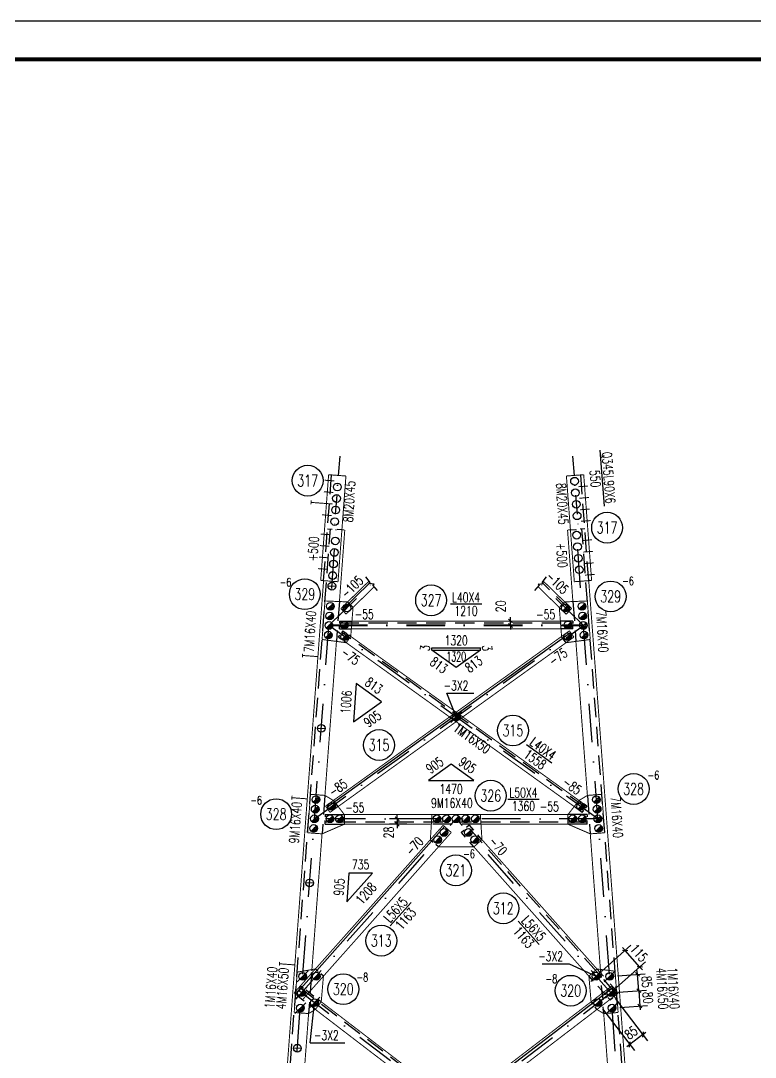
# Model space of a CAD drawing. Header units: millimetres. Extents: x 25936 to 26777, y -10793 to -10199.
# Drawn here: x 26226.2 to 26416.8, y -10467.6 to -10198.7 of the extents above; entities that cross this region are included whole.
import ezdxf
from ezdxf.enums import TextEntityAlignment as Align

# ---------------------------------------------------------------- set-up
doc = ezdxf.new("R2010")
doc.units = ezdxf.units.MM
doc.header["$LTSCALE"] = 10
for name, pattern in [('DASHDOT', [1, 0.5, -0.25, 0, -0.25]), ('DASHDOTX2', [2, 1, -0.5, 0, -0.5]), ('DASHED', [0.75, 0.5, -0.25])]:
    doc.linetypes.add(name, pattern=pattern)
for name, color, linetype in [('1', 1, 'DASHED'), ('2', 1, 'Continuous'), ('3', 1, 'Continuous'), ('4', 2, 'DASHDOTX2'), ('5', 2, 'DASHDOT')]:
    doc.layers.add(name, color=color, linetype=linetype)
doc.styles.add('DXT', font='simplex.shx', dxfattribs={"width": 0.72, "bigfont": 'hztxt.shx'})
doc.styles.get("Standard").update_dxf_attribs({"font": 'SIMPLEX.shx', "width": 0.7, "bigfont": 'gbhzfs.shx'})
doc.dimstyles.new('BZ$0', dxfattribs={"dimtxt": 2.5, "dimasz": 1, "dimexe": 2, "dimexo": 2, "dimgap": 1, "dimtad": 1, "dimdec": 0, "dimlfac": 20, "dimzin": 12, "dimdsep": 46, "dimtxsty": 'DXT', "dimblk": 'OBLIQUE', "dimcen": 0.09, "dimclrd": 1, "dimclre": 1, "dimclrt": 7, "dimadec": 4, "dimazin": 3, "dimtfac": 1.4, "dimtdec": 0, "dimtix": 1, "dimtmove": 2, "dimatfit": 3, "dimldrblk": 'OBLIQUE', "dimfxl": 1, "dimtolj": 1, "dimtzin": 0, "dimarcsym": 0})

# ---------------------------------------------------------------- blocks, each defined once
blk = doc.blocks.new('_Oblique')
at = {"color": 0, "linetype": 'ByBlock', "lineweight": -2}
blk.add_line((-0.5, -0.5), (0.5, 0.5), dxfattribs=at)
blk = doc.blocks.new('*D65')
at = {"layer": '3', "color": 1, "lineweight": -2}
for p, q in [((26380.99, -10446.43), (26388.22, -10445.89)), ((26386.22, -10446.04), (26386.15, -10445.04)), ((26386.54, -10450.28), (26386.22, -10446.04)), ((26381.3, -10450.67), (26388.53, -10450.13)), ((26386.54, -10450.28), (26386.61, -10451.27))]:
    blk.add_line(p, q, dxfattribs=at)
at = {"layer": 'Defpoints', "color": 0}
for p in [(26386.22, -10446.04), (26378.99, -10446.58), (26379.31, -10450.82)]:
    blk.add_point(p, dxfattribs=at)
at = {"layer": '3', "color": 1, "lineweight": -2}
for p, rotation in [((26386.22, -10446.04), 274.2772000000988), ((26386.54, -10450.28), 94.27720000009884)]:
    blk.add_blockref('_Oblique', p, dxfattribs=dict(at, rotation=rotation))
at = {"layer": '3', "color": 7, "insert": (26388.62, -10447.99), "char_height": 2.5, "attachment_point": 5, "rotation": 274.2772, "style": 'DXT'}
blk.add_mtext('\\A1;85', dxfattribs=at)
blk = doc.blocks.new('*D66')
at = {"layer": '3', "color": 1, "lineweight": -2}
for p, q in [((26376.98, -10445.19), (26384.49, -10438.51)), ((26383, -10439.84), (26382.33, -10439.1)), ((26386.82, -10444.14), (26383, -10439.84)), ((26380.8, -10449.49), (26388.31, -10442.81)), ((26386.82, -10444.14), (26387.48, -10444.89))]:
    blk.add_line(p, q, dxfattribs=at)
at = {"layer": 'Defpoints', "color": 0}
for p in [(26383, -10439.84), (26375.49, -10446.52), (26379.31, -10450.82)]:
    blk.add_point(p, dxfattribs=at)
at = {"layer": '3', "color": 1, "lineweight": -2}
for p, rotation in [((26383, -10439.84), 311.6426000000405), ((26386.82, -10444.14), 131.6426000000405)]:
    blk.add_blockref('_Oblique', p, dxfattribs=dict(at, rotation=rotation))
at = {"layer": '3', "color": 7, "insert": (26386.59, -10440.5), "char_height": 2.5, "attachment_point": 5, "rotation": 311.6426, "style": 'DXT'}
blk.add_mtext('\\A1;115', dxfattribs=at)
blk = doc.blocks.new('*D67')
at = {"layer": '3', "color": 1, "lineweight": -2}
for p, q in [((26380.53, -10452.4), (26388.83, -10463.25)), ((26377.15, -10454.99), (26385.46, -10465.83)), ((26387.61, -10461.66), (26384.24, -10464.25)), ((26387.61, -10461.66), (26388.41, -10461.05)), ((26384.24, -10464.25), (26383.45, -10464.85))]:
    blk.add_line(p, q, dxfattribs=at)
at = {"layer": 'Defpoints', "color": 0}
for p in [(26379.31, -10450.82), (26375.93, -10453.4), (26384.24, -10464.25)]:
    blk.add_point(p, dxfattribs=at)
at = {"layer": '3', "color": 1, "lineweight": -2}
for p, rotation in [((26387.61, -10461.66), 217.442500000272), ((26384.24, -10464.25), 37.44250000027198)]:
    blk.add_blockref('_Oblique', p, dxfattribs=dict(at, rotation=rotation))
at = {"layer": '3', "color": 7, "insert": (26384.56, -10461.17), "char_height": 2.5, "attachment_point": 5, "rotation": 37.4425, "style": 'DXT'}
blk.add_mtext('\\A1;85', dxfattribs=at)
blk = doc.blocks.new('*D68')
at = {"layer": '3', "color": 1, "lineweight": -2}
for p, q in [((26381.3, -10450.67), (26388.53, -10450.13)), ((26386.54, -10450.28), (26386.46, -10449.28)), ((26386.54, -10450.28), (26386.84, -10454.26)), ((26381.6, -10454.66), (26388.83, -10454.11)), ((26386.84, -10454.26), (26386.91, -10455.26))]:
    blk.add_line(p, q, dxfattribs=at)
at = {"layer": 'Defpoints', "color": 0}
for p in [(26379.31, -10450.82), (26386.84, -10454.26), (26379.61, -10454.8)]:
    blk.add_point(p, dxfattribs=at)
at = {"layer": '3', "color": 1, "lineweight": -2}
for p, rotation in [((26386.54, -10450.28), 274.2772000000988), ((26386.84, -10454.26), 94.27720000009884)]:
    blk.add_blockref('_Oblique', p, dxfattribs=dict(at, rotation=rotation))
at = {"layer": '3', "color": 7, "insert": (26388.93, -10452.1), "char_height": 2.5, "attachment_point": 5, "rotation": 274.2772, "style": 'DXT'}
blk.add_mtext('\\A1;80', dxfattribs=at)
blk = doc.blocks.new('M16X50')
for p, q in [((-0.283, -0.283), (0.283, 0.283)), ((-0.141, -0.141), (0.141, 0.141))]:
    blk.add_line(p, q)
blk.add_circle((0, 0), 0.2)
for radius in [0.16, 0.12, 0.08, 0.04]:
    blk.add_arc((0, 0), radius, 225, 45)
blk = doc.blocks.new('M20X45')
blk.add_circle((0, 0), 0.2)
blk = doc.blocks.new('M16X40')
blk.add_line((-0.141, -0.141), (0.141, 0.141))
blk.add_circle((0, 0), 0.2)
for radius in [0.16, 0.12, 0.08, 0.04]:
    blk.add_arc((0, 0), radius, 225, 45)
blk = doc.blocks.new('*D87')
at = {"color": 1, "lineweight": -2}
for p, q in [((26326.41, -10405.69), (26321.87, -10405.69)), ((26323.87, -10405.69), (26323.87, -10404.69)), ((26323.87, -10405.69), (26323.87, -10407.09)), ((26326.41, -10407.09), (26321.87, -10407.09)), ((26323.87, -10407.09), (26323.87, -10408.09))]:
    blk.add_line(p, q, dxfattribs=at)
at = {"layer": 'Defpoints', "color": 0}
for p in [(26328.41, -10405.69), (26323.87, -10407.09), (26328.41, -10407.09)]:
    blk.add_point(p, dxfattribs=at)
at = {"color": 1, "lineweight": -2}
for p, rotation in [((26323.87, -10405.69), 270), ((26323.87, -10407.09), 90)]:
    blk.add_blockref('_Oblique', p, dxfattribs=dict(at, rotation=rotation))
at = {"color": 7, "insert": (26321.69, -10409.25), "char_height": 2.5, "attachment_point": 5, "rotation": 90, "style": 'DXT'}
blk.add_mtext('\\A1;28', dxfattribs=at)
blk = doc.blocks.new('*D88')
at = {"color": 1, "lineweight": -2}
for p, q in [((26353.26, -10354.39), (26353.26, -10353.39)), ((26353.26, -10355.55), (26353.26, -10354.39)), ((26353.26, -10355.55), (26353.26, -10356.55))]:
    blk.add_line(p, q, dxfattribs=at)
at = {"layer": 'Defpoints', "color": 0}
for p in [(26353.26, -10354.39), (26353.26, -10354.39), (26353.26, -10355.55)]:
    blk.add_point(p, dxfattribs=at)
at = {"color": 1, "lineweight": -2}
for p, rotation in [((26353.26, -10354.39), 270), ((26353.26, -10355.55), 90)]:
    blk.add_blockref('_Oblique', p, dxfattribs=dict(at, rotation=rotation))
at = {"color": 7, "insert": (26350.74, -10350.58), "char_height": 2.5, "attachment_point": 5, "rotation": 90, "style": 'DXT'}
blk.add_mtext('\\A1;20', dxfattribs=at)
blk = doc.blocks.new('GWTKA1')
blk.add_line((21789.71, -9171.88), (22630.71, -9171.88))
at = {"const_width": 1}
blk.add_lwpolyline([(21814.71, -9755.88), (21814.71, -9181.88), (22620.71, -9181.88), (22620.71, -9755.88), (21814.71, -9755.88)], dxfattribs=at)

msp = doc.modelspace()

# ---------------------------------------------------------------- linework, layer by layer
for p, q in [((26376.448, -10310.036), (26377.538, -10324.62)), ((26316.91, -10344.357), (26315.724, -10342.964)), ((26361.459, -10344.357), (26362.645, -10342.964)), ((26309.595, -10351.527), (26316.615, -10344.688)), ((26316.529, -10344.681), (26316.91, -10344.357)), ((26317.939, -10344.794), (26316.529, -10344.681)), ((26317.558, -10345.118), (26317.939, -10344.794)), ((26318.745, -10346.511), (26317.558, -10345.118)), ((26359.624, -10346.511), (26360.81, -10345.118)), ((26360.43, -10344.794), (26361.839, -10344.681)), ((26360.81, -10345.118), (26360.43, -10344.794)), ((26361.839, -10344.681), (26361.459, -10344.357)), ((26345.809, -10350.017), (26337.684, -10350.017)), ((26305.593, -10402.803), (26368.848, -10357.332)), ((26363.986, -10391.25), (26357.388, -10386.508)), ((26360.7, -10400.66), (26352.575, -10400.66)), ((26297.556, -10451.152), (26336.186, -10407.707)), ((26327.487, -10427.421), (26322.088, -10433.493)), ((26360.695, -10438.331), (26355.296, -10432.259)), ((26292.736, -10516.163), (26379.846, -10449.461))]:
    msp.add_line(p, q)
at = {"const_width": 0.25}
for points in [[(26304.05, -10343.858), (26306.101, -10316.434)], [(26306.101, -10316.434), (26310.589, -10316.77)], [(26310.589, -10316.77), (26308.538, -10344.193)], [(26372.267, -10316.434), (26367.78, -10316.77)], [(26367.78, -10316.77), (26369.831, -10344.193)], [(26374.318, -10343.858), (26372.267, -10316.434)], [(26310.293, -10330.787), (26308.906, -10349.336)], [(26309.545, -10330.731), (26310.293, -10330.787)], [(26368.824, -10330.731), (26368.076, -10330.787)], [(26368.076, -10330.787), (26369.463, -10349.336)], [(26308.538, -10344.193), (26304.05, -10343.858)], [(26304.407, -10349.149), (26304.798, -10343.913)], [(26309.247, -10351.169), (26316.606, -10343.999)], [(26367.332, -10349.425), (26361.763, -10343.999)], [(26369.831, -10344.193), (26374.318, -10343.858)], [(26373.962, -10349.147), (26373.57, -10343.913)], [(26317.905, -10345.525), (26310.642, -10352.602)], [(26360.464, -10345.525), (26365.936, -10350.857)], [(26299.686, -10412.253), (26304.407, -10349.149)], [(26305.154, -10349.205), (26304.409, -10359.177)], [(26311.037, -10349.425), (26305.156, -10349.18)], [(26365.936, -10350.857), (26367.332, -10349.425)], [(26367.332, -10349.425), (26373.213, -10349.18)], [(26373.214, -10349.205), (26373.96, -10359.177)], [(26377.526, -10396.796), (26373.962, -10349.149)], [(26310.642, -10352.602), (26309.247, -10351.169)], [(26311.843, -10358.385), (26312.433, -10350.857)], [(26366.526, -10358.385), (26365.936, -10350.857)], [(26312.144, -10354.39), (26366.225, -10354.39)], [(26305.301, -10402.397), (26368.556, -10356.926)], [(26366.381, -10356.39), (26311.987, -10356.39)], [(26368.556, -10356.926), (26369.723, -10358.55)], [(26304.409, -10359.177), (26310.675, -10360.009)], [(26308.132, -10359.671), (26305.144, -10399.625)], [(26369.723, -10358.55), (26306.469, -10404.021)], [(26310.675, -10360.009), (26311.844, -10358.386)], [(26310.675, -10360.009), (26337.471, -10379.272)], [(26339.184, -10378.04), (26311.843, -10358.386)], [(26373.959, -10359.177), (26367.693, -10360.009)], [(26370.237, -10359.671), (26373.224, -10399.625)], [(26339.184, -10380.503), (26369.805, -10402.515)], [(26371.037, -10400.938), (26340.897, -10379.272)], [(26398.59, -10678.442), (26377.526, -10396.796)], [(26301.404, -10399.345), (26300.659, -10409.317)], [(26305.144, -10399.625), (26301.404, -10399.345)], [(26307.332, -10400.937), (26305.144, -10399.625)], [(26371.037, -10400.938), (26373.225, -10399.625)], [(26373.225, -10399.625), (26376.964, -10399.345)], [(26376.964, -10399.345), (26377.71, -10409.317)], [(26306.469, -10404.021), (26305.301, -10402.397)], [(26310.184, -10404.59), (26308.564, -10402.515)], [(26371.037, -10400.938), (26368.184, -10404.59)], [(26310.184, -10407.09), (26310.184, -10404.59)], [(26310.184, -10404.59), (26368.184, -10404.59)], [(26332.915, -10404.59), (26332.49, -10411.111)], [(26345.879, -10411.111), (26345.454, -10404.59)], [(26368.184, -10407.09), (26368.184, -10404.59)], [(26297.182, -10450.82), (26335.812, -10407.375)], [(26304.398, -10409.597), (26310.184, -10407.09)], [(26332.752, -10407.09), (26310.184, -10407.09)], [(26335.812, -10407.375), (26337.905, -10409.235)], [(26368.184, -10407.09), (26345.617, -10407.09)], [(26373.971, -10409.597), (26368.184, -10407.09)], [(26337.905, -10409.235), (26299.275, -10452.68)], [(26300.659, -10409.317), (26304.398, -10409.597)], [(26304.398, -10409.597), (26301.765, -10444.81)], [(26343.786, -10412.972), (26345.879, -10411.111)], [(26375.704, -10444.655), (26345.879, -10411.111)], [(26377.709, -10409.317), (26373.97, -10409.597)], [(26373.97, -10409.597), (26376.604, -10444.81)], [(26279.779, -10678.442), (26299.687, -10412.253)], [(26334.582, -10412.972), (26343.786, -10412.972)], [(26343.786, -10412.972), (26373.612, -10446.515)], [(26297.955, -10445.469), (26297.589, -10450.363)], [(26302.664, -10444.655), (26297.955, -10445.469)], [(26301.695, -10445.745), (26301.695, -10445.745)], [(26373.612, -10446.515), (26375.704, -10444.655)], [(26375.704, -10444.655), (26380.395, -10445.22)], [(26380.395, -10445.22), (26380.806, -10450.714)], [(26292.432, -10515.766), (26379.542, -10449.064)], [(26304.186, -10453.167), (26304.757, -10446.515)], [(26374.182, -10453.167), (26373.612, -10446.515)], [(26379.542, -10449.064), (26381.062, -10451.049)], [(26381.062, -10451.049), (26293.952, -10517.751)], [(26297.532, -10451.13), (26297.172, -10455.94)], [(26299.275, -10452.68), (26297.182, -10450.82)], [(26297.525, -10451.216), (26297.525, -10451.216)], [(26298.263, -10451.78), (26298.263, -10451.78)], [(26301.007, -10450.733), (26301.007, -10450.733)], [(26301.305, -10450.961), (26301.305, -10450.961)], [(26377.018, -10450.346), (26377.018, -10450.346)], [(26377.064, -10450.961), (26377.064, -10450.961)], [(26377.362, -10450.733), (26377.362, -10450.733)], [(26380.78, -10450.363), (26380.78, -10450.363)], [(26380.843, -10451.216), (26381.197, -10455.94)], [(26302.666, -10455.152), (26304.186, -10453.167)], [(26339.184, -10479.966), (26304.186, -10453.167)], [(26300.911, -10456.219), (26296.82, -10510.931)], [(26297.172, -10455.94), (26300.911, -10456.219)], [(26300.911, -10456.219), (26302.666, -10455.152)], [(26302.666, -10455.152), (26337.128, -10481.541)], [(26377.457, -10456.219), (26375.702, -10455.152)], [(26381.197, -10455.94), (26377.457, -10456.219)], [(26377.457, -10456.219), (26381.549, -10510.931)]]:
    msp.add_lwpolyline(points, dxfattribs=at)
for centre in [(26300.672, -10317.968), (26378.335, -10330.171), (26299.919, -10347.435), (26379.26, -10348.013), (26332.684, -10349.017), (26353.912, -10382.777), (26319.178, -10386.571), (26385.207, -10397.948), (26348.155, -10399.712), (26292.492, -10404.487), (26339.125, -10419.064), (26351.403, -10428.936), (26319.752, -10437.318), (26309.898, -10449.883), (26368.89, -10450.303)]:
    msp.add_circle(centre, 4)
at = {"layer": '1'}
for p, q in [((26304.798, -10343.913), (26306.849, -10316.49)), ((26373.57, -10343.913), (26371.519, -10316.49)), ((26280.527, -10678.498), (26306.553, -10330.507)), ((26305.805, -10330.451), (26307.039, -10330.543)), ((26305.805, -10330.451), (26305.805, -10330.451)), ((26305.805, -10330.451), (26305.805, -10330.451)), ((26309.545, -10330.731), (26308.311, -10330.638)), ((26368.824, -10330.731), (26370.058, -10330.638)), ((26372.563, -10330.451), (26371.329, -10330.543)), ((26397.842, -10678.498), (26371.816, -10330.507)), ((26372.563, -10330.451), (26372.563, -10330.451)), ((26372.563, -10330.451), (26372.563, -10330.451)), ((26368.773, -10351.527), (26361.754, -10344.688)), ((26308.906, -10349.336), (26308.132, -10359.671)), ((26312.433, -10350.857), (26311.037, -10349.425)), ((26369.122, -10351.169), (26367.332, -10349.425)), ((26369.463, -10349.336), (26370.237, -10359.671)), ((26365.936, -10350.857), (26367.726, -10352.602)), ((26367.726, -10352.602), (26369.122, -10351.169)), ((26308.934, -10354.39), (26308.934, -10354.992)), ((26308.934, -10354.39), (26312.144, -10354.39)), ((26369.434, -10354.399), (26366.225, -10354.399)), ((26369.434, -10354.399), (26369.434, -10354.992)), ((26308.934, -10354.89), (26369.434, -10354.89)), ((26308.934, -10356.39), (26308.934, -10355.757)), ((26308.934, -10356.39), (26311.987, -10356.39)), ((26309.813, -10356.926), (26309.428, -10357.462)), ((26372.775, -10402.803), (26309.521, -10357.332)), ((26309.813, -10356.926), (26310.562, -10357.465)), ((26369.434, -10356.39), (26366.381, -10356.39)), ((26369.434, -10356.39), (26369.434, -10355.757)), ((26308.645, -10358.55), (26309.031, -10358.014)), ((26308.645, -10358.55), (26309.315, -10359.032)), ((26310.675, -10360.009), (26310.006, -10359.528)), ((26311.844, -10358.386), (26311.334, -10358.019)), ((26367.693, -10360.009), (26366.526, -10358.385)), ((26332.837, -10361.906), (26332.882, -10361.306)), ((26345.509, -10361.906), (26345.464, -10361.306)), ((26339.184, -10378.04), (26339.75, -10378.446)), ((26340.897, -10379.272), (26340.332, -10378.865)), ((26337.471, -10379.272), (26338.036, -10379.678)), ((26339.184, -10380.503), (26338.619, -10380.097)), ((26305.144, -10399.625), (26304.398, -10409.597)), ((26373.224, -10399.625), (26373.97, -10409.597)), ((26308.564, -10402.515), (26307.332, -10400.937)), ((26371.9, -10404.021), (26369.805, -10402.515)), ((26371.037, -10400.938), (26371.707, -10401.419)), ((26373.067, -10402.397), (26372.397, -10401.915)), ((26373.067, -10402.397), (26372.682, -10402.933)), ((26305.184, -10404.59), (26310.184, -10404.59)), ((26305.184, -10404.59), (26305.184, -10405.214)), ((26373.184, -10404.59), (26368.184, -10404.59)), ((26371.9, -10404.021), (26372.285, -10403.485)), ((26373.184, -10404.59), (26373.184, -10405.214)), ((26305.184, -10407.09), (26305.184, -10406.166)), ((26373.184, -10406.59), (26305.184, -10406.59)), ((26305.184, -10407.09), (26310.184, -10407.09)), ((26345.617, -10407.09), (26332.752, -10407.09)), ((26340.464, -10409.235), (26341.154, -10408.622)), ((26342.556, -10407.375), (26341.866, -10407.989)), ((26380.812, -10451.152), (26342.183, -10407.707)), ((26342.556, -10407.375), (26343.653, -10408.608)), ((26373.184, -10407.09), (26368.184, -10407.09)), ((26373.184, -10407.09), (26373.184, -10406.166)), ((26332.49, -10411.111), (26333.18, -10411.725)), ((26340.464, -10409.235), (26341.56, -10410.469)), ((26345.879, -10411.111), (26344.782, -10409.878)), ((26334.582, -10412.972), (26333.892, -10412.358)), ((26334.582, -10412.972), (26334.582, -10412.972)), ((26334.582, -10412.972), (26334.582, -10412.972)), ((26343.786, -10412.972), (26342.69, -10411.739)), ((26301.695, -10445.745), (26300.911, -10456.219)), ((26301.695, -10445.745), (26301.718, -10445.437)), ((26301.765, -10444.81), (26301.742, -10445.119)), ((26302.664, -10444.655), (26303.355, -10445.269)), ((26304.757, -10446.515), (26304.066, -10445.901)), ((26375.704, -10444.655), (26377.379, -10446.538)), ((26376.604, -10444.81), (26376.756, -10446.84)), ((26373.612, -10446.515), (26374.736, -10447.779)), ((26377.064, -10450.961), (26376.912, -10448.931)), ((26380.78, -10450.363), (26379.105, -10448.479)), ((26297.307, -10451.049), (26297.808, -10450.394)), ((26297.307, -10451.049), (26297.379, -10451.104)), ((26297.525, -10451.216), (26297.453, -10451.161)), ((26297.525, -10451.216), (26297.769, -10451.402)), ((26297.532, -10451.13), (26297.551, -10450.877)), ((26297.589, -10450.363), (26297.57, -10450.616)), ((26298.263, -10451.78), (26298.019, -10451.594)), ((26298.827, -10449.064), (26298.325, -10449.719)), ((26385.633, -10516.163), (26298.523, -10449.461)), ((26298.827, -10449.064), (26299.546, -10449.614)), ((26301.007, -10450.733), (26300.287, -10450.182)), ((26301.007, -10450.733), (26301.105, -10450.808)), ((26301.305, -10450.961), (26301.206, -10450.886)), ((26301.305, -10450.961), (26302.256, -10451.689)), ((26377.018, -10450.346), (26375.894, -10449.082)), ((26377.018, -10450.346), (26377.131, -10450.474)), ((26377.064, -10450.961), (26377.194, -10452.696)), ((26377.362, -10450.733), (26377.248, -10450.605)), ((26377.362, -10450.733), (26377.933, -10451.376)), ((26381.186, -10450.82), (26380.496, -10451.434)), ((26380.78, -10450.363), (26380.914, -10450.514)), ((26380.806, -10450.714), (26380.818, -10450.88)), ((26380.843, -10451.216), (26380.831, -10451.05)), ((26381.186, -10450.82), (26381.052, -10450.669)), ((26298.263, -10451.78), (26299.716, -10452.893)), ((26302.666, -10455.152), (26301.213, -10454.04)), ((26304.186, -10453.167), (26303.235, -10452.439)), ((26374.182, -10453.167), (26374.684, -10453.822)), ((26379.094, -10452.68), (26378.522, -10452.038)), ((26379.094, -10452.68), (26379.784, -10452.066)), ((26375.702, -10455.152), (26375.201, -10454.497)), ((26377.457, -10456.219), (26377.327, -10454.484))]:
    msp.add_line(p, q, dxfattribs=at)
at = {"layer": '2'}
for p, q in [((26336.763, -10373.077), (26343.763, -10373.077)), ((26339.184, -10379.272), (26336.763, -10373.077)), ((26361.453, -10443.304), (26368.453, -10443.304)), ((26368.453, -10443.304), (26375.488, -10446.519)), ((26301.313, -10463.79), (26302.434, -10453.4)), ((26301.313, -10463.79), (26310.272, -10463.79))]:
    msp.add_line(p, q, dxfattribs=at)
at = {"layer": '2', "const_width": 0.25}
for points in [[(26307.585, -10318.049), (26305.092, -10317.863)], [(26370.895, -10319.545), (26373.388, -10319.359)], [(26307.361, -10321.041), (26304.868, -10320.854)], [(26371.119, -10322.537), (26373.612, -10322.35)], [(26305.542, -10323.913), (26301.554, -10323.615), (26301.516, -10324.114), (26301.591, -10323.117)], [(26307.137, -10324.033), (26304.644, -10323.846)], [(26371.343, -10325.528), (26373.836, -10325.342)], [(26306.914, -10327.024), (26304.421, -10326.838)], [(26371.567, -10328.52), (26374.06, -10328.334)], [(26306.541, -10332.01), (26304.048, -10331.824)], [(26371.94, -10333.506), (26374.433, -10333.32)], [(26306.317, -10335.002), (26303.824, -10334.816)], [(26306.093, -10337.994), (26303.6, -10337.807)], [(26372.163, -10336.498), (26374.656, -10336.311)], [(26305.87, -10340.985), (26303.377, -10340.799)], [(26372.387, -10339.489), (26374.88, -10339.303)], [(26372.611, -10342.481), (26375.104, -10342.295)], [(26305.948, -10345.341), (26306.948, -10345.341), (26306.948, -10346.341), (26306.948, -10345.341), (26307.948, -10345.341)], [(26303.324, -10363.622), (26299.336, -10363.324), (26299.298, -10363.822), (26299.373, -10362.825)], [(26303.188, -10382.238), (26304.188, -10382.238), (26304.188, -10383.238), (26304.188, -10382.238), (26305.188, -10382.238)], [(26300.565, -10400.519), (26296.576, -10400.221), (26296.539, -10400.719), (26296.613, -10399.722)], [(26300.19, -10422.326), (26301.19, -10422.326), (26301.19, -10423.326), (26301.19, -10422.326), (26302.19, -10422.326)], [(26297.343, -10443.598), (26293.354, -10443.3), (26293.317, -10443.799), (26293.391, -10442.802)], [(26296.983, -10465.206), (26297.983, -10465.206), (26297.983, -10466.206), (26297.983, -10465.206), (26298.983, -10465.206)]]:
    msp.add_lwpolyline(points, dxfattribs=at)
at = {"layer": '2'}
for centre in [(26306.948, -10345.341), (26304.188, -10382.238), (26301.19, -10422.326), (26297.983, -10465.206)]:
    msp.add_circle(centre, 1, dxfattribs=at)
at = {"layer": '3'}
for p, q in [((26332.837, -10361.906), (26345.509, -10361.906)), ((26339.173, -10366.461), (26332.837, -10361.906)), ((26332.882, -10361.306), (26345.464, -10361.306)), ((26345.509, -10361.906), (26339.173, -10366.461)), ((26313.259, -10370.6), (26312.513, -10380.572)), ((26319.822, -10375.318), (26313.259, -10370.6)), ((26312.513, -10380.572), (26319.822, -10375.318)), ((26337.87, -10391.498), (26331.99, -10395.725)), ((26343.75, -10395.725), (26337.87, -10391.498)), ((26331.99, -10395.725), (26343.75, -10395.725)), ((26311.365, -10419.8), (26310.807, -10427.272)), ((26310.807, -10427.272), (26317.45, -10419.8)), ((26317.45, -10419.8), (26311.365, -10419.8))]:
    msp.add_line(p, q, dxfattribs=at)
at = {"layer": '4'}
for p, q in [((26279.934, -10706.532), (26308.123, -10329.622)), ((26398.434, -10706.532), (26370.245, -10329.622)), ((26306.184, -10355.549), (26317.277, -10344.741)), ((26372.184, -10355.549), (26361.092, -10344.741)), ((26302.434, -10405.69), (26372.184, -10355.549)), ((26306.184, -10355.549), (26372.184, -10355.549)), ((26375.934, -10405.69), (26306.184, -10355.549)), ((26306.196, -10355.399), (26372.173, -10355.399)), ((26297.564, -10452.497), (26339.184, -10405.69)), ((26375.934, -10405.69), (26302.434, -10405.69)), ((26380.804, -10452.497), (26339.184, -10405.69)), ((26292.398, -10517.367), (26381.096, -10449.448)), ((26385.971, -10517.367), (26297.273, -10449.448))]:
    msp.add_line(p, q, dxfattribs=at)
at = {"layer": '5'}
for p, q in [((26308.967, -10311.635), (26307.587, -10330.083)), ((26369.401, -10311.635), (26370.781, -10330.083))]:
    msp.add_line(p, q, dxfattribs=at)

# ---------------------------------------------------------------- block references
msp.add_blockref('GWTKA1', (4145.944, -1026.791))
at = {"layer": '2', "xscale": 5, "yscale": 5, "zscale": 5}
for name, p in [('M20X45', (26369.886, -10318.116)), ('M20X45', (26308.371, -10319.612)), ('M20X45', (26308.147, -10322.604)), ('M20X45', (26370.11, -10321.108)), ('M20X45', (26307.923, -10325.596)), ('M20X45', (26370.333, -10324.1)), ('M20X45', (26307.699, -10328.587)), ('M20X45', (26370.557, -10327.091)), ('M20X45', (26307.825, -10333.611)), ('M20X45', (26370.432, -10332.115)), ('M20X45', (26307.601, -10336.602)), ('M20X45', (26370.655, -10335.106)), ('M20X45', (26307.378, -10339.594)), ('M20X45', (26370.879, -10338.098)), ('M20X45', (26371.103, -10341.09)), ('M20X45', (26307.154, -10342.585)), ('M16X40', (26310.184, -10355.399)), ('M16X40', (26368.184, -10355.399)), ('M16X40', (26310.244, -10358.468)), ('M16X40', (26368.124, -10358.468)), ('M16X50', (26339.184, -10379.272)), ('M16X40', (26306.9, -10402.479)), ('M16X40', (26371.468, -10402.479)), ('M16X40', (26334.184, -10405.69)), ('M16X40', (26336.684, -10405.69)), ('M16X40', (26339.184, -10405.69)), ('M16X40', (26341.684, -10405.69)), ('M16X40', (26344.184, -10405.69)), ('M16X40', (26336.028, -10409.239)), ('M16X40', (26342.341, -10409.239)), ('M16X40', (26334.367, -10411.108)), ('M16X40', (26344.002, -10411.108)), ('M16X50', (26375.488, -10446.519)), ('M16X50', (26299.059, -10450.816)), ('M16X50', (26379.309, -10450.816)), ('M16X40', (26375.935, -10453.4))]:
    msp.add_blockref(name, p, dxfattribs=at)
at = {"layer": '2', "color": 3}
for name, p, xscale, yscale, zscale in [('M16X40', (26306.371, -10353.056), 4.999999867548468, 4.99999986754483, 4.999999867545234), ('M16X40', (26306.557, -10350.563), 4.999999867548468, 4.99999986754483, 4.999999867545234), ('M16X40', (26310.837, -10351.01), -4.999999602638127, -4.999999602636308, 4.999999602635713), ('M16X40', (26367.532, -10351.01), 4.999999735089659, 4.999999735089659, 4.999999735090472), ('M16X40', (26371.811, -10350.563), 4.999999867548468, 4.99999986754483, 4.999999867545234), ('M16X40', (26371.998, -10353.056), 4.999999867548468, 4.99999986754483, 4.999999867545234), ('M16X40', (26306.184, -10355.549), 4.999999867548468, 4.99999986754483, 4.999999867545234), ('M16X40', (26372.184, -10355.549), 4.999999867548468, 4.99999986754483, 4.999999867545234), ('M16X40', (26305.998, -10358.042), 4.999999867548468, 4.99999986754483, 4.999999867545234), ('M16X40', (26372.371, -10358.042), 4.999999867548468, 4.99999986754483, 4.999999867545234), ('M16X40', (26302.807, -10400.704), 4.999999867548468, 4.99999986754483, 4.999999867545234), ('M16X40', (26375.561, -10400.704), 4.999999867548468, 4.99999986754483, 4.999999867545234), ('M16X40', (26302.621, -10403.197), 4.999999867548468, 4.99999986754483, 4.999999867545234), ('M16X40', (26375.748, -10403.197), 4.999999867548468, 4.99999986754483, 4.999999867545234), ('M16X40', (26302.434, -10405.69), 4.999999867548468, 4.99999986754483, 4.999999867545234), ('M16X40', (26306.434, -10405.69), 4.999999867548468, 4.99999986754483, 4.999999867545234), ('M16X40', (26308.934, -10405.69), 4.999999867548468, 4.99999986754483, 4.999999867545234), ('M16X40', (26369.434, -10405.69), 4.999999867548468, 4.99999986754483, 4.999999867545234), ('M16X40', (26371.934, -10405.69), 4.999999867548468, 4.99999986754483, 4.999999867545234), ('M16X40', (26375.934, -10405.69), 4.999999867548468, 4.99999986754483, 4.999999867545234), ('M16X40', (26302.248, -10408.183), 4.999999867548468, 4.99999986754483, 4.999999867545234), ('M16X40', (26376.121, -10408.183), 4.999999867548468, 4.99999986754483, 4.999999867545234), ('M16X50', (26299.376, -10446.578), 4.999999867548468, 4.99999986754483, 4.999999867545234), ('M16X40', (26302.88, -10446.519), 4.999999867548468, 4.99999986754483, 4.999999867545234), ('M16X50', (26378.992, -10446.578), 4.999999867548468, 4.99999986754483, 4.999999867545234), ('M16X50', (26298.761, -10454.805), 4.999999867548468, 4.99999986754483, 4.999999867545234), ('M16X50', (26302.434, -10453.4), 4.999999867548468, 4.99999986754483, 4.999999867545234), ('M16X50', (26379.608, -10454.805), 4.999999867548468, 4.99999986754483, 4.999999867545234)]:
    msp.add_blockref(name, p, dxfattribs=dict(at, xscale=xscale, yscale=yscale, zscale=zscale))

# ---------------------------------------------------------------- texts
at = {"width": 0.7}
for s, rotation, p in [('Q345L90X6', 274.2772, (26377.492, -10317.29)), ('550', 274.2772, (26374.001, -10317.551)), ('+500', 85.7228, (26303.356, -10335.76)), ('+500', 274.2772, (26365.343, -10337.428)), ('-105', 44.2568, (26313.02, -10346.445)), ('-105', 315.7432, (26364.559, -10345.374)), ('-75', 324.2892, (26311.07, -10364.549)), ('-75', 35.7108, (26366.338, -10364.71)), ('L40X4', 324.2892, (26360.979, -10388.473)), ('1558', 324.2892, (26358.936, -10391.315)), ('-85', 35.7108, (26309.253, -10398.663)), ('-85', 324.2892, (26368.54, -10398.192)), ('-70', 48.3575, (26329.272, -10413.602)), ('-70', 311.6425, (26349.097, -10413.602)), ('L56X5', 48.3575, (26324.414, -10430.124)), ('1163', 48.3575, (26327.029, -10432.45)), ('L56X5', 311.6425, (26358.369, -10434.963)), ('1163', 311.6425, (26355.754, -10437.288))]:
    msp.add_text(s, height=2.5, rotation=rotation, dxfattribs=at).set_placement(p, align=Align.CENTER)
for s, p in [('317', (26300.672, -10317.968)), ('317', (26378.334, -10330.171)), ('329', (26299.919, -10347.434)), ('329', (26379.26, -10348.013)), ('327', (26332.684, -10349.017)), ('315', (26353.912, -10382.777)), ('315', (26319.179, -10386.571)), ('328', (26385.207, -10397.948)), ('326', (26348.155, -10399.711)), ('328', (26292.492, -10404.487)), ('321', (26339.125, -10419.064)), ('312', (26351.403, -10428.936)), ('313', (26319.752, -10437.318)), ('320', (26309.898, -10449.883)), ('320', (26368.89, -10450.303))]:
    msp.add_text(s, height=3, dxfattribs=at).set_placement(p, align=Align.MIDDLE_CENTER)
for s, p in [('-6', (26293.41, -10345.435)), ('-6', (26382.24, -10345.094)), ('-6', (26388.842, -10395.466)), ('-6', (26285.792, -10401.991)), ('-6', (26341.014, -10415.881)), ('-8', (26313.327, -10447.883)), ('-8', (26362.381, -10448.303))]:
    msp.add_text(s, height=2.2, dxfattribs=at).set_placement(p)
for s, p in [('L40X4', (26341.747, -10349.517)), ('-55', (26315.331, -10353.87)), ('1210', (26341.747, -10353.017)), ('-55', (26362.404, -10353.927)), ('L50X4', (26356.638, -10400.16)), ('-55', (26312.897, -10404.038)), ('1360', (26356.638, -10403.66)), ('-55', (26363.35, -10403.759))]:
    msp.add_text(s, height=2.5, dxfattribs=at).set_placement(p, align=Align.CENTER)
at = {"layer": '2', "width": 0.7}
for p in [(26335.916, -10372.38), (26360.46, -10442.601), (26302.278, -10463.087)]:
    msp.add_text('-3X2', height=2.5, dxfattribs=at).set_placement(p)
at = {"layer": '3', "width": 0.7}
for s, rotation, p in [('8M20X45', 86.5725, (26313.451, -10323.512)), ('8M20X45', 273.4275, (26364.702, -10324.094)), ('7M16X40', 86.5725, (26303.286, -10357.248)), ('7M16X40', 273.4275, (26375.083, -10357.248)), ('1M16X50', 324.2893, (26342.111, -10386.442)), ('7M16X40', 273.4275, (26378.855, -10405.386)), ('9M16X40', 85.7228, (26299.48, -10406.838)), ('1M16X40', 85.7228, (26293.141, -10449.599)), ('4M16X50', 85.7228, (26296.095, -10449.848)), ('4M16X50', 273.4275, (26390.641, -10449.846)), ('1M16X40', 273.4275, (26393.547, -10449.764))]:
    msp.add_text(s, height=2.5, rotation=rotation, dxfattribs=at).set_placement(p, align=Align.BOTTOM_CENTER)
at = {"layer": '3'}
for s, width, p in [('1320', 0.7, (26339.184, -10360.686)), ('1320', 0.6, (26339.202, -10364.867)), ('1470', 0.7, (26337.87, -10399.225)), ('735', 0.7, (26314.408, -10418.8))]:
    msp.add_text(s, height=2.5, dxfattribs=dict(at, width=width)).set_placement(p, align=Align.CENTER)
at = {"layer": '3', "width": 0.7}
for s, rotation, p in [('3', 85.7228, (26332.366, -10361.485)), ('3', 274.2772, (26345.981, -10361.485)), ('813', 324.2893, (26333.943, -10366.857)), ('813', 35.7107, (26344.481, -10366.597)), ('813', 324.2892, (26317.124, -10372.147)), ('1006', 85.7228, (26311.889, -10375.511)), ('905', 35.7108, (26318.211, -10380.787)), ('905', 35.7107, (26334.346, -10392.8)), ('905', 324.2893, (26341.393, -10392.8)), ('905', 85.7228, (26310.089, -10423.461)), ('1208', 48.3575, (26316.744, -10425.862))]:
    msp.add_text(s, height=2.5, rotation=rotation, dxfattribs=at).set_placement(p, align=Align.CENTER)
msp.add_text('9M16X40', height=2.5, dxfattribs=at).set_placement((26338.078, -10403.606), align=Align.BOTTOM_CENTER)

# ---------------------------------------------------------------- dimensions: what is measured, and where the dimension line sits
at = {"color": 3}
for base, p1, p2, angle, text, picture, middle in [((26353.263, -10354.39), (26353.263, -10355.549), (26353.263, -10354.39), 90, '20', '*D88', (26350.744, -10350.581)), ((26323.872, -10407.09), (26328.41, -10405.69), (26328.41, -10407.09), 270, '28', '*D87', (26321.692, -10409.248))]:
    dim = msp.add_linear_dim(base=base, p1=p1, p2=p2, angle=angle, text=text, dimstyle='BZ$0', dxfattribs=at)
    dim.commit()
    dim.dimension.update_dxf_attribs({"geometry": picture, "text_midpoint": middle, "dimtype": 129})
at = {"layer": '3'}
for base, p2, angle, text, picture, middle in [((26382.996, -10439.843), (26375.488, -10446.519), 311.6426, '115', '*D66', (26386.588, -10440.497)), ((26386.222, -10446.037), (26378.992, -10446.578), 274.2772, '85', '*D65', (26388.625, -10447.989)), ((26384.241, -10464.247), (26375.935, -10453.4), 37.4425, '85', '*D67', (26384.56, -10461.168)), ((26386.837, -10454.264), (26379.608, -10454.805), 274.2772, '80', '*D68', (26388.932, -10452.102))]:
    dim = msp.add_linear_dim(base=base, p1=(26379.309, -10450.816), p2=p2, angle=angle, text=text, dimstyle='BZ$0', dxfattribs=at)
    dim.commit()
    dim.dimension.update_dxf_attribs({"geometry": picture, "text_midpoint": middle})

doc.saveas('drawing.dxf')
